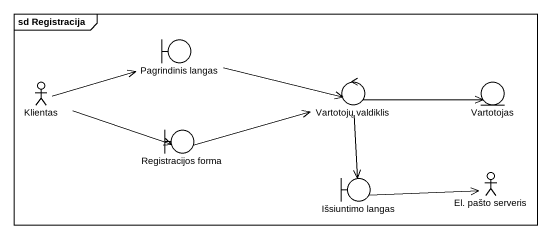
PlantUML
@startuml
mainframe sd Registracija
boundary "Pagrindinis langas" as Pagrindinis_langas
actor Klientas
control "Vartotojų valdiklis" as Vartotojų_valdiklis
entity Vartotojas
boundary "Registracijos forma" as Registracijos_forma
boundary "Išsiuntimo langas" as Išsiuntimo_langas
actor "El. pašto serveris" as El_pašto_serveris
Pagrindinis_langas -right-> Vartotojų_valdiklis
Klientas -right-> Pagrindinis_langas
Klientas -right-> Registracijos_forma
Vartotojų_valdiklis -right-> Vartotojas
Vartotojų_valdiklis --> Išsiuntimo_langas
Registracijos_forma -right-> Vartotojų_valdiklis
Išsiuntimo_langas -right-> El_pašto_serveris
@enduml
